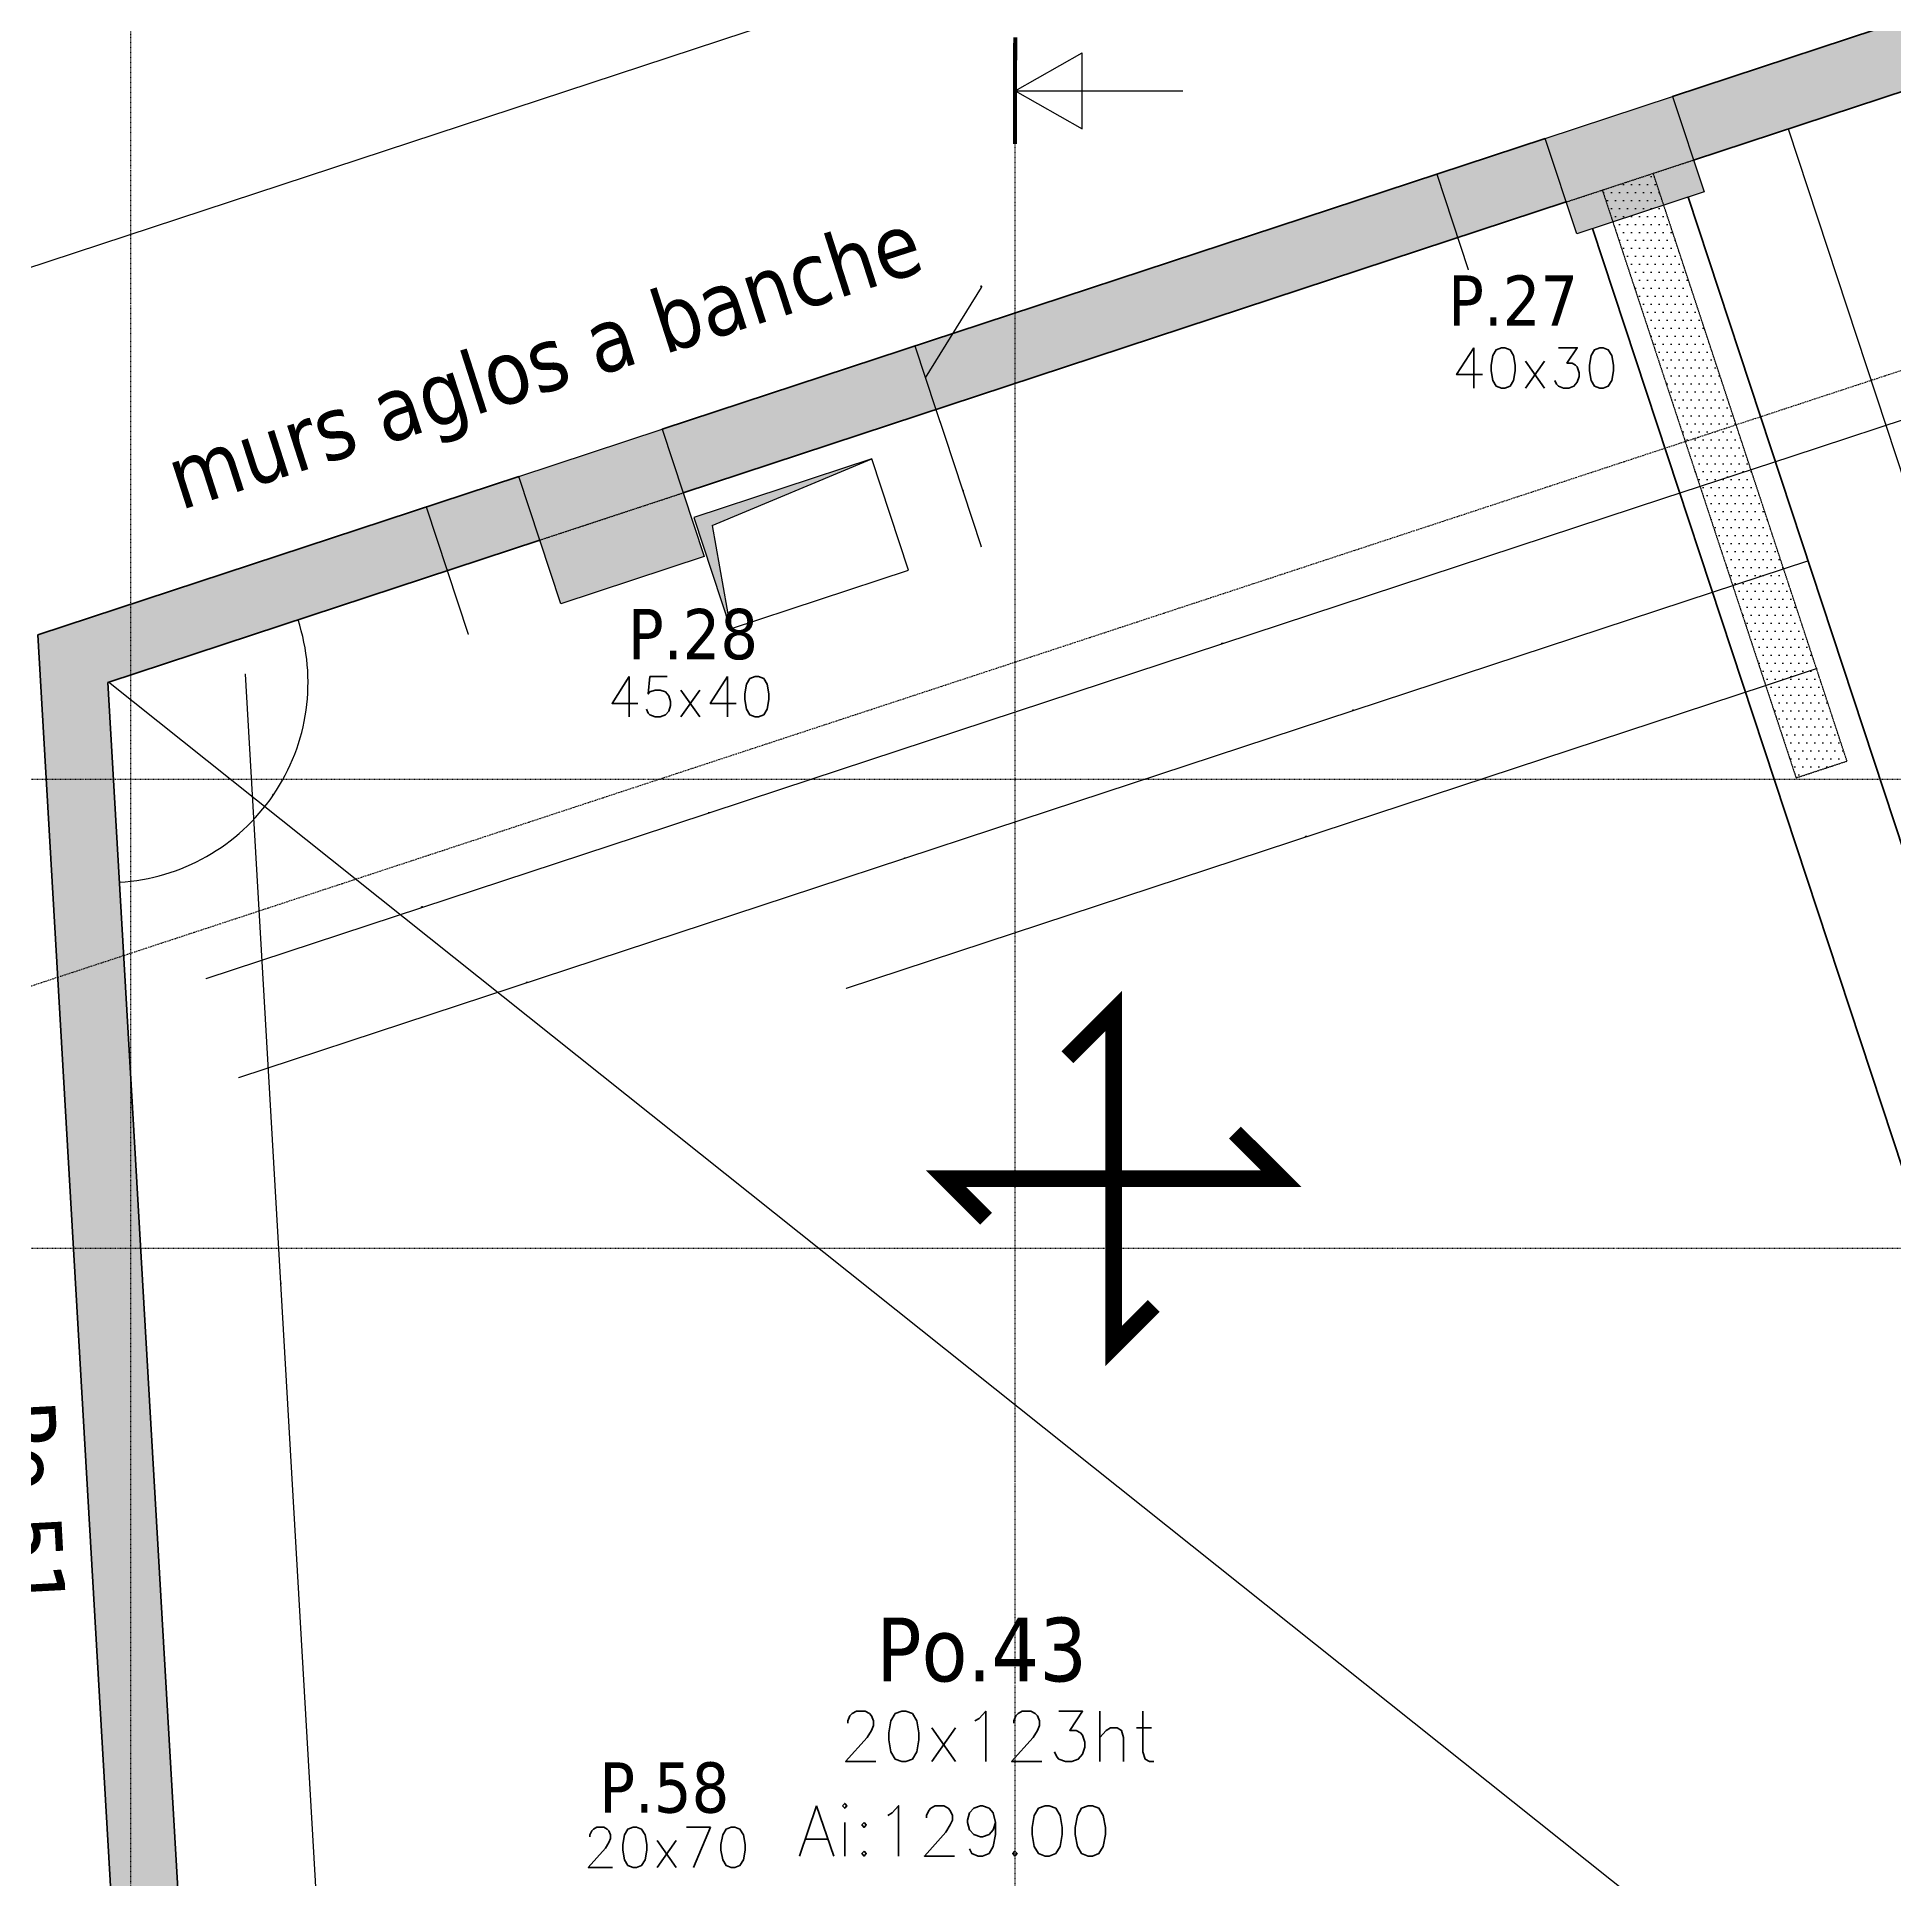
# Model space of a CAD drawing. Extents: x -12912 to 27386, y 1818 to 8189.
# Drawn here: x -1067 to -512, y 6311 to 6861 of the extents above; entities that cross this region are included whole.
import ezdxf

# ---------------------------------------------------------------- set-up
doc = ezdxf.new("R2010")
doc.units = 0
doc.header["$MEASUREMENT"] = 0
for name, pattern in [('CACHE2', [4.7625, 3.175, -1.5875]), ('GrDotted', [0.4, 0.1, -0.1, 0.1, -0.1]), ('GrFeatureAxis', [0.85, 0.25, -0.2, 0.1, -0.2, 0.1]), ('STRICHPUNKT2_S11', [0.9, 0.7, -0.1, 0, -0.1])]:
    doc.linetypes.add(name, pattern=pattern)
doc.layers.get('0').update_dxf_attribs({"linetype": 'CONTINUOUS'})
doc.layers.get('DEFPOINTS').update_dxf_attribs({"linetype": 'CONTINUOUS'})
for name, color, linetype in [('K_ENT_M_Building_Coffrage PH Sous sol', 7, 'CONTINUOUS'), ('STR_AXES_REPERE', 1, 'CONTINUOUS'), ('STR_COTATION', 1, 'CONTINUOUS'), ('STR_RESV_DALLE', 11, 'CONTINUOUS'), ('STR_SURCH', 9, 'CACHE2'), ('STR_TXT', 102, 'CONTINUOUS')]:
    doc.layers.add(name, color=color, linetype=linetype)
for name, color, linetype, lineweight in [('STR_AXES', 4, 'STRICHPUNKT2_S11', 25), ('STR_dob_dalles', 130, 'CONTINUOUS', 35), ('STR_POUTRES', 102, 'CONTINUOUS', 35)]:
    doc.layers.add(name, color=color, linetype=linetype, lineweight=lineweight)
doc.styles.add('EPAIS', font='TAHOMA.TTF')
doc.styles.add('FIN', font='romans.shx')
doc.styles.add('GrDimensions', font='simplex.shx')
doc.dimstyles.new('GrDimensions', dxfattribs={"dimtxt": 0.09, "dimasz": 0.05, "dimexe": 0.07, "dimexo": 0, "dimgap": 0.05, "dimtad": 1, "dimzin": 0, "dimdsep": 46, "dimtxsty": 'GrDimensions', "dimblk": 'ARCHTICK', "dimblk1": 'ARCHTICK', "dimblk2": 'ARCHTICK', "dimcen": 0.09, "dimadec": 0, "dimazin": 0, "dimtfac": 1, "dimtdec": 4, "dimtmove": 0, "dimatfit": 3, "dimldrblk": 'OPEN30', "dimfxl": 0, "dimtolj": 1, "dimtzin": 0, "dimarcsym": 0})
doc.dimstyles.new('nOVO', dxfattribs={"dimscale": 1.3, "dimtxt": 0.09, "dimasz": 0.05, "dimexe": 0.07, "dimexo": 0, "dimgap": 0.05, "dimtad": 1, "dimzin": 0, "dimdsep": 46, "dimtxsty": 'GrDimensions', "dimblk": 'ARCHTICK', "dimcen": 0.09, "dimadec": 0, "dimazin": 0, "dimtfac": 1, "dimtmove": 0, "dimatfit": 3, "dimldrblk": 'OPEN30', "dimfxl": 0, "dimtolj": 1, "dimtzin": 0, "dimarcsym": 0})
doc.dimstyles.new('Novo_MALKO', dxfattribs={"dimscale": 1.3, "dimtxt": 0.09, "dimasz": 0.05, "dimexe": 0.07, "dimexo": 0, "dimgap": 0.05, "dimtad": 1, "dimdec": 0, "dimlfac": 100, "dimzin": 0, "dimdsep": 46, "dimtxsty": 'GrDimensions', "dimblk": 'ARCHTICK', "dimcen": 0.09, "dimadec": 0, "dimazin": 0, "dimtfac": 1, "dimtdec": 0, "dimtmove": 0, "dimatfit": 3, "dimldrblk": 'OPEN30', "dimfxl": 0, "dimtolj": 1, "dimtzin": 0, "dimarcsym": 0})

# ---------------------------------------------------------------- blocks, each defined once
blk = doc.blocks.new('_ArchTick')
at = {"color": 0, "linetype": 'ByBlock', "const_width": 0.15}
blk.add_lwpolyline([(-0.5, -0.5), (0.5, 0.5)], dxfattribs=at)
blk = doc.blocks.new('*D40')
at = {"layer": 'DEFPOINTS', "color": 0, "linetype": 'Continuous'}
for p in [(-177.56, 7086.37), (-174.88, 7078.22), (-1095.99, 6772.33)]:
    blk.add_point(p, dxfattribs=at)
at = {"layer": 'STR_COTATION', "color": 0, "linetype": 'Continuous', "lineweight": -2}
for p, q in [((-1099.39, 6782.62), (-177.56, 7086.37)), ((-174.88, 7078.22), (-177.59, 7086.45)), ((-1095.99, 6772.33), (-1099.41, 6782.71))]:
    blk.add_line(p, q, dxfattribs=at)
at = {"layer": 'STR_COTATION', "color": 0, "linetype": 'Continuous', "lineweight": -2, "xscale": 0.065, "yscale": 0.065, "zscale": 0.065}
for p, rotation in [((-177.56, 7086.37), 18.23735407115053), ((-1099.39, 6782.62), 198.2373540711505)]:
    blk.add_blockref('_ArchTick', p, dxfattribs=dict(at, rotation=rotation))
at = {"layer": 'STR_COTATION', "color": 0, "linetype": 'Continuous', "lineweight": -3, "insert": (-638.51, 6934.61), "char_height": 0.117, "attachment_point": 5, "rotation": 18.2374, "style": 'GrDimensions'}
blk.add_mtext('\\A1;970.58', dxfattribs=at)
blk = doc.blocks.new('_Open30')
at = {"color": 0, "linetype": 'ByBlock', "lineweight": -2}
for p, q in [((-1, 0.3), (0, 0)), ((0, 0), (-1, -0.3)), ((0, 0), (-1, 0))]:
    blk.add_line(p, q, dxfattribs=at)
blk = doc.blocks.new('*D612')
at = {"layer": 'DEFPOINTS', "color": 0, "ltscale": 4.5}
for p in [(-584.52, 6820.73), (-486.5, 6658.52), (-526.71, 6645.27)]:
    blk.add_point(p, dxfattribs=at)
at = {"layer": 'STR_COTATION', "color": 0, "lineweight": -2, "ltscale": 4.5}
for p, q in [((-544.4, 6833.95), (-544.22, 6834.01)), ((-544.31, 6833.98), (-486.5, 6658.52)), ((-486.58, 6658.49), (-486.41, 6658.55))]:
    blk.add_line(p, q, dxfattribs=at)
at = {"layer": 'STR_COTATION', "color": 0, "lineweight": -2, "ltscale": 4.5, "xscale": 0.065, "yscale": 0.065, "zscale": 0.065}
for p, rotation in [((-544.31, 6833.98), 108.2373573360601), ((-486.5, 6658.52), 288.2373573360601)]:
    blk.add_blockref('_ArchTick', p, dxfattribs=dict(at, rotation=rotation))
at = {"layer": 'STR_COTATION', "color": 0, "ltscale": 4.5, "insert": (-515.29, 6746.29), "char_height": 0.117, "attachment_point": 5, "rotation": 288.2374, "style": 'GrDimensions'}
blk.add_mtext('\\A1;184.74', dxfattribs=at)
blk = doc.blocks.new('*D638')
at = {"layer": 'DEFPOINTS', "color": 0, "ltscale": 4.5}
for p in [(-806.71, 6702.24), (-859.9, 6684.72), (-781.27, 6625.03)]:
    blk.add_point(p, dxfattribs=at)
at = {"layer": 'STR_COTATION', "color": 0, "lineweight": -2, "ltscale": 4.5}
for p, q in [((-834.46, 6607.5), (-781.27, 6625.03)), ((-781.3, 6625.11), (-781.24, 6624.94)), ((-834.49, 6607.59), (-834.43, 6607.42))]:
    blk.add_line(p, q, dxfattribs=at)
at = {"layer": 'STR_COTATION', "color": 0, "lineweight": -2, "ltscale": 4.5, "xscale": 0.065, "yscale": 0.065, "zscale": 0.065}
for p, rotation in [((-781.27, 6625.03), 18.23700000004446), ((-834.46, 6607.5), 198.2370000000444)]:
    blk.add_blockref('_ArchTick', p, dxfattribs=dict(at, rotation=rotation))
at = {"layer": 'STR_COTATION', "color": 0, "ltscale": 4.5, "insert": (-807.9, 6616.38), "char_height": 0.117, "attachment_point": 5, "rotation": 18.237, "style": 'GrDimensions'}
blk.add_mtext('\\A1;5600', dxfattribs=at)
blk = doc.blocks.new('*D639')
at = {"layer": 'DEFPOINTS', "color": 0, "ltscale": 4.5}
for p in [(-578.7, 6731.62), (-806.71, 6702.24), (-566.85, 6695.68)]:
    blk.add_point(p, dxfattribs=at)
at = {"layer": 'STR_COTATION', "color": 0, "lineweight": -2, "ltscale": 4.5}
for p, q in [((-781.27, 6625.03), (-566.85, 6695.68)), ((-566.88, 6695.76), (-566.83, 6695.59)), ((-781.3, 6625.11), (-781.24, 6624.94))]:
    blk.add_line(p, q, dxfattribs=at)
at = {"layer": 'STR_COTATION', "color": 0, "lineweight": -2, "ltscale": 4.5, "xscale": 0.065, "yscale": 0.065, "zscale": 0.065}
for p, rotation in [((-566.85, 6695.68), 18.23700000004446), ((-781.27, 6625.03), 198.2370000000444)]:
    blk.add_blockref('_ArchTick', p, dxfattribs=dict(at, rotation=rotation))
at = {"layer": 'STR_COTATION', "color": 0, "ltscale": 4.5, "insert": (-674.1, 6660.47), "char_height": 0.117, "attachment_point": 5, "rotation": 18.237, "style": 'GrDimensions'}
blk.add_mtext('\\A1;225.76', dxfattribs=at)
blk = doc.blocks.new('*D640')
at = {"layer": 'DEFPOINTS', "color": 0, "ltscale": 4.5}
for p in [(-810.49, 6767.33), (-804.23, 6748.34), (-798.57, 6750.2)]:
    blk.add_point(p, dxfattribs=at)
at = {"layer": 'STR_COTATION', "color": 0, "lineweight": -2, "ltscale": 4.5}
for p, q in [((-801.7, 6759.7), (-784.98, 6786.64)), ((-784.98, 6786.64), (-785.15, 6787.16)), ((-804.91, 6769.17), (-804.74, 6769.22)), ((-804.83, 6769.2), (-798.57, 6750.2)), ((-798.65, 6750.17), (-798.48, 6750.23))]:
    blk.add_line(p, q, dxfattribs=at)
at = {"layer": 'STR_COTATION', "color": 0, "lineweight": -2, "ltscale": 4.5, "xscale": 0.065, "yscale": 0.065, "zscale": 0.065}
for p, rotation in [((-804.83, 6769.2), 108.2370000000066), ((-798.57, 6750.2), 288.2370000000066)]:
    blk.add_blockref('_ArchTick', p, dxfattribs=dict(at, rotation=rotation))
at = {"layer": 'STR_COTATION', "color": 0, "ltscale": 4.5, "insert": (-784.95, 6786.94), "char_height": 0.117, "attachment_point": 5, "rotation": 288.237, "style": 'GrDimensions'}
blk.add_mtext('\\A1;2000', dxfattribs=at)
blk = doc.blocks.new('*D641')
at = {"layer": 'DEFPOINTS', "color": 0, "ltscale": 4.5}
for p in [(-804.23, 6748.34), (-796.06, 6742.6), (-817.67, 6735.48)]:
    blk.add_point(p, dxfattribs=at)
at = {"layer": 'STR_COTATION', "color": 0, "lineweight": -2, "ltscale": 4.5}
for p, q in [((-798.65, 6750.17), (-798.48, 6750.23)), ((-798.57, 6750.2), (-796.06, 6742.6)), ((-796.15, 6742.57), (-795.98, 6742.63))]:
    blk.add_line(p, q, dxfattribs=at)
at = {"layer": 'STR_COTATION', "color": 0, "lineweight": -2, "ltscale": 4.5, "xscale": 0.065, "yscale": 0.065, "zscale": 0.065}
for p, rotation in [((-798.57, 6750.2), 108.2370000000066), ((-796.06, 6742.6), 288.2370000000066)]:
    blk.add_blockref('_ArchTick', p, dxfattribs=dict(at, rotation=rotation))
at = {"layer": 'STR_COTATION', "color": 0, "ltscale": 4.5, "insert": (-797.2, 6746.44), "char_height": 0.117, "attachment_point": 5, "rotation": 288.237, "style": 'GrDimensions'}
blk.add_mtext('\\A1;800', dxfattribs=at)
blk = doc.blocks.new('*D642')
at = {"layer": 'DEFPOINTS', "color": 0, "ltscale": 4.5}
for p in [(-817.67, 6735.48), (-785.11, 6709.36), (-806.71, 6702.24)]:
    blk.add_point(p, dxfattribs=at)
at = {"layer": 'STR_COTATION', "color": 0, "lineweight": -2, "ltscale": 4.5}
for p, q in [((-796.15, 6742.57), (-795.98, 6742.63)), ((-796.06, 6742.6), (-785.11, 6709.36)), ((-785.2, 6709.33), (-785.02, 6709.39))]:
    blk.add_line(p, q, dxfattribs=at)
at = {"layer": 'STR_COTATION', "color": 0, "lineweight": -2, "ltscale": 4.5, "xscale": 0.065, "yscale": 0.065, "zscale": 0.065}
for p, rotation in [((-796.06, 6742.6), 108.2370000000066), ((-785.11, 6709.36), 288.2370000000066)]:
    blk.add_blockref('_ArchTick', p, dxfattribs=dict(at, rotation=rotation))
at = {"layer": 'STR_COTATION', "color": 0, "ltscale": 4.5, "insert": (-790.47, 6726.02), "char_height": 0.117, "attachment_point": 5, "rotation": 288.237, "style": 'GrDimensions'}
blk.add_mtext('\\A1;3500', dxfattribs=at)
blk = doc.blocks.new('*D643')
at = {"layer": 'DEFPOINTS', "color": 0, "linetype": 'Continuous'}
for p in [(-540.74, 6712.27), (-569.7, 6704.32), (-538.36, 6705.07)]:
    blk.add_point(p, dxfattribs=at)
at = {"layer": 'STR_COTATION', "color": 0, "linetype": 'Continuous', "lineweight": -2}
for p, q in [((-540.74, 6712.27), (-538.33, 6704.98)), ((-569.7, 6704.32), (-566.83, 6695.59)), ((-566.85, 6695.68), (-538.36, 6705.07))]:
    blk.add_line(p, q, dxfattribs=at)
at = {"layer": 'STR_COTATION', "color": 0, "linetype": 'Continuous', "lineweight": -2, "xscale": 0.065, "yscale": 0.065, "zscale": 0.065}
for p, rotation in [((-538.36, 6705.07), 18.23700000004446), ((-566.85, 6695.68), 198.2370000000444)]:
    blk.add_blockref('_ArchTick', p, dxfattribs=dict(at, rotation=rotation))
at = {"layer": 'STR_COTATION', "color": 0, "linetype": 'Continuous', "lineweight": -3, "insert": (-552.65, 6700.49), "char_height": 0.117, "attachment_point": 5, "rotation": 18.237, "style": 'GrDimensions'}
blk.add_mtext('\\A1;30.00', dxfattribs=at)
blk = doc.blocks.new('*D644')
at = {"layer": 'DEFPOINTS', "color": 0, "ltscale": 4.5}
for p in [(-859.9, 6684.72), (-1045.49, 6668.84), (-834.46, 6607.5)]:
    blk.add_point(p, dxfattribs=at)
at = {"layer": 'STR_COTATION', "color": 0, "lineweight": -2, "ltscale": 4.5}
for p, q in [((-1006.59, 6550.79), (-834.46, 6607.5)), ((-834.49, 6607.59), (-834.43, 6607.42)), ((-1006.62, 6550.87), (-1006.56, 6550.7))]:
    blk.add_line(p, q, dxfattribs=at)
at = {"layer": 'STR_COTATION', "color": 0, "lineweight": -2, "ltscale": 4.5, "xscale": 0.065, "yscale": 0.065, "zscale": 0.065}
for p, rotation in [((-834.46, 6607.5), 18.23700000004446), ((-1006.59, 6550.79), 198.2370000000444)]:
    blk.add_blockref('_ArchTick', p, dxfattribs=dict(at, rotation=rotation))
at = {"layer": 'STR_COTATION', "color": 0, "ltscale": 4.5, "insert": (-920.56, 6579.26), "char_height": 0.117, "attachment_point": 5, "rotation": 18.237, "style": 'GrDimensions'}
blk.add_mtext('\\A1;181.23', dxfattribs=at)
blk = doc.blocks.new('*D645')
at = {"layer": 'DEFPOINTS', "color": 0, "ltscale": 4.5}
for p in [(-916.77, 6711.25), (-1045.69, 6668.77), (-1045.69, 6668.77), (-1008.65, 6621.87), (-1024.56, 6305.15)]:
    blk.add_point(p, dxfattribs=at)
at = {"layer": 'STR_COTATION', "color": 0, "lineweight": -2, "ltscale": 4.5}
blk.add_arc((-1045.69, 6668.77), 59.76, 273.3248, 18.2374, dxfattribs=at)
at = {"layer": 'STR_COTATION', "color": 0, "lineweight": -2, "ltscale": 4.5, "xscale": 0.065, "yscale": 0.065, "zscale": 0.065}
for p, rotation in [((-988.93, 6687.47), 108.2373757824095), ((-1042.22, 6609.11), 183.3248326245091)]:
    blk.add_blockref('_ArchTick', p, dxfattribs=dict(at, rotation=rotation))
at = {"layer": 'STR_COTATION', "color": 0, "ltscale": 4.5, "insert": (-996.38, 6635.24), "char_height": 0.117, "attachment_point": 5, "rotation": 55.7811, "style": 'GrDimensions'}
blk.add_mtext('\\A1;105°', dxfattribs=at)
blk = doc.blocks.new('*D718')
at = {"layer": 'DEFPOINTS', "color": 0, "ltscale": 4.5}
for p in [(-1045.49, 6668.84), (-1024.56, 6305.15), (-983.6, 6307.53)]:
    blk.add_point(p, dxfattribs=at)
at = {"layer": 'STR_COTATION', "color": 0, "lineweight": -2, "ltscale": 4.5}
for p, q in [((-1004.82, 6671.2), (-1004.64, 6671.21)), ((-1004.73, 6671.21), (-983.6, 6307.53)), ((-983.69, 6307.52), (-983.51, 6307.53))]:
    blk.add_line(p, q, dxfattribs=at)
at = {"layer": 'STR_COTATION', "color": 0, "lineweight": -2, "ltscale": 4.5, "xscale": 0.065, "yscale": 0.065, "zscale": 0.065}
for p, rotation in [((-1004.73, 6671.21), 93.32483262450357), ((-983.6, 6307.53), 273.3248326245035)]:
    blk.add_blockref('_ArchTick', p, dxfattribs=dict(at, rotation=rotation))
at = {"layer": 'STR_COTATION', "color": 0, "ltscale": 4.5, "insert": (-994.04, 6489.37), "char_height": 0.117, "attachment_point": 5, "rotation": 273.3248, "style": 'GrDimensions'}
blk.add_mtext('\\A1;364.29', dxfattribs=at)
blk = doc.blocks.new('*D730')
at = {"layer": 'DEFPOINTS', "color": 0, "ltscale": 4.5}
for p in [(-923.02, 6730.25), (-910.51, 6692.26), (-938.13, 6683.16)]:
    blk.add_point(p, dxfattribs=at)
at = {"layer": 'STR_COTATION', "color": 0, "lineweight": -2, "ltscale": 4.5}
for p, q in [((-950.56, 6721.18), (-950.73, 6721.12)), ((-950.65, 6721.15), (-938.13, 6683.16)), ((-938.04, 6683.19), (-938.21, 6683.13))]:
    blk.add_line(p, q, dxfattribs=at)
at = {"layer": 'STR_COTATION', "color": 0, "lineweight": -2, "ltscale": 4.5, "xscale": 0.065, "yscale": 0.065, "zscale": 0.065}
for p, rotation in [((-950.65, 6721.15), 108.2373573360659), ((-938.13, 6683.16), 288.2373573360658)]:
    blk.add_blockref('_ArchTick', p, dxfattribs=dict(at, rotation=rotation))
at = {"layer": 'STR_COTATION', "color": 0, "ltscale": 4.5, "insert": (-944.27, 6702.19), "char_height": 0.117, "attachment_point": 5, "rotation": 288.2374, "style": 'GrDimensions'}
blk.add_mtext('\\A1;4000', dxfattribs=at)
blk = doc.blocks.new('*D731')
at = {"layer": 'DEFPOINTS', "color": 0, "ltscale": 4.5}
for p in [(-616.76, 6831.16), (-607.37, 6802.67), (-639.76, 6792)]:
    blk.add_point(p, dxfattribs=at)
at = {"layer": 'STR_COTATION', "color": 0, "lineweight": -2, "ltscale": 4.5}
for p, q in [((-649.06, 6820.52), (-649.23, 6820.47)), ((-649.15, 6820.49), (-639.76, 6792)), ((-639.67, 6792.03), (-639.84, 6791.97))]:
    blk.add_line(p, q, dxfattribs=at)
at = {"layer": 'STR_COTATION', "color": 0, "lineweight": -2, "ltscale": 4.5, "xscale": 0.065, "yscale": 0.065, "zscale": 0.065}
for p, rotation in [((-649.15, 6820.49), 108.2373573361229), ((-639.76, 6792), 288.2373573361228)]:
    blk.add_blockref('_ArchTick', p, dxfattribs=dict(at, rotation=rotation))
at = {"layer": 'STR_COTATION', "color": 0, "ltscale": 4.5, "insert": (-644.33, 6806.29), "char_height": 0.117, "attachment_point": 5, "rotation": 288.2374, "style": 'GrDimensions'}
blk.add_mtext('\\A1;3000', dxfattribs=at)
blk = doc.blocks.new('*D873')
at = {"layer": 'DEFPOINTS', "color": 0, "ltscale": 4.5}
for p in [(-593.46, 6796.73), (-867.77, 6706.34), (-551, 6667.86)]:
    blk.add_point(p, dxfattribs=at)
at = {"layer": 'STR_COTATION', "color": 0, "lineweight": -2, "ltscale": 4.5}
for p, q in [((-825.31, 6577.48), (-551, 6667.86)), ((-551.03, 6667.95), (-550.97, 6667.78)), ((-825.34, 6577.57), (-825.28, 6577.39))]:
    blk.add_line(p, q, dxfattribs=at)
at = {"layer": 'STR_COTATION', "color": 0, "lineweight": -2, "ltscale": 4.5, "xscale": 0.065, "yscale": 0.065, "zscale": 0.065}
for p, rotation in [((-551, 6667.86), 18.23700000004446), ((-825.31, 6577.48), 198.2370000000444)]:
    blk.add_blockref('_ArchTick', p, dxfattribs=dict(at, rotation=rotation))
at = {"layer": 'STR_COTATION', "color": 0, "ltscale": 4.5, "insert": (-688.19, 6622.79), "char_height": 0.117, "attachment_point": 5, "rotation": 18.237, "style": 'GrDimensions'}
blk.add_mtext('\\A1;288.81', dxfattribs=at)
blk = doc.blocks.new('*D874')
at = {"layer": 'DEFPOINTS', "color": 0, "ltscale": 4.5}
for p in [(-593.46, 6796.73), (-543.52, 6696.29), (-535.81, 6672.87)]:
    blk.add_point(p, dxfattribs=at)
at = {"layer": 'STR_COTATION', "color": 0, "lineweight": -2, "ltscale": 4.5}
for p, q in [((-551, 6667.86), (-535.81, 6672.87)), ((-535.83, 6672.96), (-535.78, 6672.78)), ((-551.03, 6667.95), (-550.97, 6667.78))]:
    blk.add_line(p, q, dxfattribs=at)
at = {"layer": 'STR_COTATION', "color": 0, "lineweight": -2, "ltscale": 4.5, "xscale": 0.065, "yscale": 0.065, "zscale": 0.065}
for p, rotation in [((-535.81, 6672.87), 18.23700000004446), ((-551, 6667.86), 198.2370000000444)]:
    blk.add_blockref('_ArchTick', p, dxfattribs=dict(at, rotation=rotation))
at = {"layer": 'STR_COTATION', "color": 0, "ltscale": 4.5, "insert": (-543.44, 6670.48), "char_height": 0.117, "attachment_point": 5, "rotation": 18.237, "style": 'GrDimensions'}
blk.add_mtext('\\A1;1600', dxfattribs=at)
blk = doc.blocks.new('*D879')
at = {"layer": 'DEFPOINTS', "color": 0, "ltscale": 4.5}
for p in [(-910.51, 6692.26), (-1045.49, 6668.84), (-887.62, 6622.8)]:
    blk.add_point(p, dxfattribs=at)
at = {"layer": 'STR_COTATION', "color": 0, "lineweight": -2, "ltscale": 4.5}
for p, q in [((-1016.34, 6580.39), (-887.62, 6622.8)), ((-887.65, 6622.89), (-887.59, 6622.71)), ((-1016.37, 6580.47), (-1016.31, 6580.3))]:
    blk.add_line(p, q, dxfattribs=at)
at = {"layer": 'STR_COTATION', "color": 0, "lineweight": -2, "ltscale": 4.5, "xscale": 0.065, "yscale": 0.065, "zscale": 0.065}
for p, rotation in [((-887.62, 6622.8), 18.23737578238046), ((-1016.34, 6580.39), 198.2373757823805)]:
    blk.add_blockref('_ArchTick', p, dxfattribs=dict(at, rotation=rotation))
at = {"layer": 'STR_COTATION', "color": 0, "ltscale": 4.5, "insert": (-952.02, 6601.71), "char_height": 0.117, "attachment_point": 5, "rotation": 18.2374, "style": 'GrDimensions'}
blk.add_mtext('\\A1;135.53', dxfattribs=at)
blk = doc.blocks.new('*D880')
at = {"layer": 'DEFPOINTS', "color": 0, "ltscale": 4.5}
for p in [(-867.77, 6706.34), (-910.51, 6692.26), (-844.88, 6636.88)]:
    blk.add_point(p, dxfattribs=at)
at = {"layer": 'STR_COTATION', "color": 0, "lineweight": -2, "ltscale": 4.5}
for p, q in [((-887.62, 6622.8), (-844.88, 6636.88)), ((-844.91, 6636.97), (-844.85, 6636.8)), ((-887.65, 6622.89), (-887.59, 6622.71))]:
    blk.add_line(p, q, dxfattribs=at)
at = {"layer": 'STR_COTATION', "color": 0, "lineweight": -2, "ltscale": 4.5, "xscale": 0.065, "yscale": 0.065, "zscale": 0.065}
for p, rotation in [((-844.88, 6636.88), 18.23737578238046), ((-887.62, 6622.8), 198.2373757823805)]:
    blk.add_blockref('_ArchTick', p, dxfattribs=dict(at, rotation=rotation))
at = {"layer": 'STR_COTATION', "color": 0, "ltscale": 4.5, "insert": (-866.29, 6629.96), "char_height": 0.117, "attachment_point": 5, "rotation": 18.2374, "style": 'GrDimensions'}
blk.add_mtext('\\A1;4500', dxfattribs=at)
blk = doc.blocks.new('*D881')
at = {"layer": 'DEFPOINTS', "color": 0, "ltscale": 4.5}
for p in [(-607.37, 6802.67), (-581.36, 6723.72), (-867.77, 6706.34)]:
    blk.add_point(p, dxfattribs=at)
at = {"layer": 'STR_COTATION', "color": 0, "lineweight": -2, "ltscale": 4.5}
for p, q in [((-844.88, 6636.88), (-581.36, 6723.72)), ((-581.39, 6723.8), (-581.33, 6723.63)), ((-844.91, 6636.97), (-844.85, 6636.8))]:
    blk.add_line(p, q, dxfattribs=at)
at = {"layer": 'STR_COTATION', "color": 0, "lineweight": -2, "ltscale": 4.5, "xscale": 0.065, "yscale": 0.065, "zscale": 0.065}
for p, rotation in [((-581.36, 6723.72), 18.23737578238046), ((-844.88, 6636.88), 198.2373757823805)]:
    blk.add_blockref('_ArchTick', p, dxfattribs=dict(at, rotation=rotation))
at = {"layer": 'STR_COTATION', "color": 0, "ltscale": 4.5, "insert": (-713.16, 6680.42), "char_height": 0.117, "attachment_point": 5, "rotation": 18.2374, "style": 'GrDimensions'}
blk.add_mtext('\\A1;277.46', dxfattribs=at)
blk = doc.blocks.new('*D882')
at = {"layer": 'DEFPOINTS', "color": 0, "ltscale": 4.5}
for p in [(-569.38, 6815.19), (-607.37, 6802.67), (-543.37, 6736.23)]:
    blk.add_point(p, dxfattribs=at)
at = {"layer": 'STR_COTATION', "color": 0, "lineweight": -2, "ltscale": 4.5}
for p, q in [((-581.36, 6723.72), (-543.37, 6736.23)), ((-543.39, 6736.32), (-543.34, 6736.15)), ((-581.39, 6723.8), (-581.33, 6723.63))]:
    blk.add_line(p, q, dxfattribs=at)
at = {"layer": 'STR_COTATION', "color": 0, "lineweight": -2, "ltscale": 4.5, "xscale": 0.065, "yscale": 0.065, "zscale": 0.065}
for p, rotation in [((-543.37, 6736.23), 18.23737578238046), ((-581.36, 6723.72), 198.2373757823805)]:
    blk.add_blockref('_ArchTick', p, dxfattribs=dict(at, rotation=rotation))
at = {"layer": 'STR_COTATION', "color": 0, "ltscale": 4.5, "insert": (-562.4, 6730.09), "char_height": 0.117, "attachment_point": 5, "rotation": 18.2374, "style": 'GrDimensions'}
blk.add_mtext('\\A1;4000', dxfattribs=at)
blk = doc.blocks.new('*D883')
at = {"layer": 'DEFPOINTS', "color": 0, "ltscale": 4.5}
for p in [(-231.48, 6853.78), (-227.09, 6840.45), (-569.38, 6815.19)]:
    blk.add_point(p, dxfattribs=at)
at = {"layer": 'STR_COTATION', "color": 0, "lineweight": -2, "ltscale": 4.5}
for p, q in [((-227.12, 6840.54), (-227.06, 6840.36)), ((-543.37, 6736.23), (-227.09, 6840.45)), ((-543.39, 6736.32), (-543.34, 6736.15))]:
    blk.add_line(p, q, dxfattribs=at)
at = {"layer": 'STR_COTATION', "color": 0, "lineweight": -2, "ltscale": 4.5, "xscale": 0.065, "yscale": 0.065, "zscale": 0.065}
for p, rotation in [((-227.09, 6840.45), 18.23737578238046), ((-543.37, 6736.23), 198.2373757823805)]:
    blk.add_blockref('_ArchTick', p, dxfattribs=dict(at, rotation=rotation))
at = {"layer": 'STR_COTATION', "color": 0, "ltscale": 4.5, "insert": (-385.27, 6788.46), "char_height": 0.117, "attachment_point": 5, "rotation": 18.2374, "style": 'GrDimensions'}
blk.add_mtext('\\A1;333.00', dxfattribs=at)

msp = doc.modelspace()

# ---------------------------------------------------------------- hatches: boundary and pattern name
at = {"layer": 'STR_AXES_REPERE', "linetype": 'Continuous'}
for points in [[(-607.373, 6802.671), (-616.761, 6831.165), (-578.771, 6843.683), (-569.382, 6815.19)], [(-910.506, 6692.258), (-923.024, 6730.249), (-880.285, 6744.332), (-867.766, 6706.341)]]:
    msp.add_hatch(color=256, dxfattribs=at).paths.add_polyline_path(points)
at = {"layer": 'STR_SURCH', "ltscale": 4.5}
h = msp.add_hatch(dxfattribs=at)
h.set_pattern_fill('ANGLE', color=256, style=0)
h.set_pattern_definition([(18.2374, (-874.0256, 6725.337), (-2.18599, 6.63413), [5.08, -1.905]), (108.2374, (-874.0256, 6725.337), (-6.63413, -2.18599), [5.08, -1.905])])
h.paths.add_polyline_path([(-173.217, 6977.315), (-578.771, 6843.683), (-616.761, 6831.165), (-880.285, 6744.332), (-923.024, 6730.249), (-1066.546, 6682.958), (-1045.488, 6668.839), (-916.765, 6711.254), (-916.764, 6711.251), (-874.025, 6725.334), (-874.026, 6725.337), (-610.502, 6812.169), (-610.502, 6812.167), (-599.721, 6815.719), (-584.525, 6820.726), (-572.511, 6824.685), (-572.512, 6824.688), (-166.958, 6958.32)])
at = {"layer": 'STR_SURCH', "linetype": 'Continuous'}
h = msp.add_hatch(dxfattribs=at)
h.set_pattern_fill('DOTS', color=256, scale=1.5, style=0)
h.set_pattern_definition([(0, (5243.0074, 5883.9378), (1.190625, 2.38125), [0, -2.38125])])
h.paths.add_polyline_path([(-526.711, 6645.269), (-584.525, 6820.726), (-599.721, 6815.719), (-541.907, 6640.262)])
at = {"layer": 'STR_SURCH', "ltscale": 4.5}
h = msp.add_hatch(dxfattribs=at)
h.set_pattern_fill('ANGLE', color=256, style=0)
h.set_pattern_definition([(273.3248, (-1066.546, 6682.958), (6.97324, 0.40511), [5.08, -1.905]), (3.3248, (-1066.546, 6682.958), (-0.40511, 6.97324), [5.08, -1.905])])
h.paths.add_polyline_path([(-1021.056, 5899.914), (-1001.022, 5899.914), (-1045.7, 6668.981), (-1066.546, 6682.958)])

# ---------------------------------------------------------------- linework, layer by layer
at = {"color": 1, "linetype": 'ByBlock', "const_width": 5}
for points in [[(-745.573, 6520.63), (-745.573, 6570.63), (-759.326, 6556.877)], [(-745.573, 6520.63), (-695.573, 6520.63), (-709.326, 6534.383)], [(-783.582, 6508.639), (-795.573, 6520.63), (-745.573, 6520.63)], [(-733.582, 6482.621), (-745.573, 6470.63), (-745.573, 6520.63)]]:
    msp.add_lwpolyline(points, dxfattribs=at)
at = {"layer": 'K_ENT_M_Building_Coffrage PH Sous sol', "color": 7, "linetype": 'Continuous', "extrusion": (1.49966e-32, 1.22461e-16, -1)}
for p, q in [((-774.945, 6845.381), (-754.945, 6856.728)), ((-754.945, 6834.035), (-754.945, 6856.728)), ((-774.945, 6845.381), (-754.945, 6845.381)), ((-774.945, 6845.381), (-754.945, 6834.035)), ((-754.945, 6845.381), (-724.945, 6845.381))]:
    msp.add_line(p, q, dxfattribs=at)
at = {"layer": 'K_ENT_M_Building_Coffrage PH Sous sol', "color": 7, "linetype": 'GrFeatureAxis'}
for points in [[(-1127.54, 6558.731), (936.63, 7238.414)], [(-774.945, 5806.815), (-774.945, 6845.381)]]:
    msp.add_lwpolyline(points, dxfattribs=at)
at = {"layer": 'K_ENT_M_Building_Coffrage PH Sous sol', "color": 7, "linetype": 'Continuous', "extrusion": (1.49966e-32, 1.22461e-16, -1), "const_width": 1.2}
msp.add_lwpolyline([(774.965, 6829.456), (774.925, 6861.306)], dxfattribs=at)
at = {"layer": 'STR_AXES', "linetype": 'GrFeatureAxis'}
for p, q in [((-1038.85, 5622.963), (-1038.85, 8022.963)), ((-1309.741, 6639.914), (7906.576, 6639.914)), ((-1309.741, 6499.914), (7906.576, 6499.914))]:
    msp.add_line(p, q, dxfattribs=at)
at = {"layer": 'STR_AXES_REPERE', "linetype": 'Continuous'}
for p, q in [((-616.761, 6831.165), (-578.771, 6843.683)), ((-578.771, 6843.683), (-569.382, 6815.19)), ((-607.373, 6802.671), (-616.761, 6831.165)), ((-569.382, 6815.19), (-607.373, 6802.671)), ((-923.024, 6730.249), (-880.285, 6744.332)), ((-880.285, 6744.332), (-867.766, 6706.341)), ((-910.506, 6692.258), (-923.024, 6730.249)), ((-867.766, 6706.341), (-910.506, 6692.258))]:
    msp.add_line(p, q, dxfattribs=at)
at = {"layer": 'STR_dob_dalles', "linetype": 'Continuous', "lineweight": -3}
msp.add_line((-570.971, 6290.416), (-1045.488, 6668.839), dxfattribs=at)
at = {"layer": 'STR_POUTRES', "linetype": 'Continuous'}
for p, q in [((-578.771, 6843.683), (-173.217, 6977.315)), ((-166.958, 6958.32), (-572.512, 6824.688)), ((-880.285, 6744.332), (-616.761, 6831.165)), ((-574.131, 6813.625), (-420.558, 6347.556)), ((-610.502, 6812.169), (-874.026, 6725.337)), ((-449.16, 6338.497), (-602.624, 6804.236)), ((-1066.546, 6682.958), (-923.024, 6730.249)), ((-916.765, 6711.254), (-1045.688, 6668.773)), ((-1020.126, 5883.914), (-1066.546, 6682.958)), ((-1045.688, 6668.773), (-1024.564, 6305.148))]:
    msp.add_line(p, q, dxfattribs=at)
at = {"layer": 'STR_RESV_DALLE', "linetype": 'Continuous'}
for p, q in [((-817.666, 6735.484), (-870.853, 6717.959)), ((-817.666, 6735.484), (-870.853, 6717.959)), ((-817.666, 6735.484), (-870.853, 6717.959)), ((-865.334, 6715.613), (-817.666, 6735.484)), ((-865.334, 6715.613), (-817.666, 6735.484)), ((-806.713, 6702.242), (-817.666, 6735.484)), ((-806.713, 6702.242), (-817.666, 6735.484)), ((-806.713, 6702.242), (-817.666, 6735.484)), ((-870.853, 6717.959), (-859.9, 6684.717)), ((-870.853, 6717.959), (-859.9, 6684.717)), ((-870.853, 6717.959), (-859.9, 6684.717)), ((-865.334, 6715.613), (-859.9, 6684.717)), ((-865.334, 6715.613), (-859.9, 6684.717)), ((-859.9, 6684.717), (-806.713, 6702.242)), ((-859.9, 6684.717), (-806.713, 6702.242)), ((-859.9, 6684.717), (-806.713, 6702.242))]:
    msp.add_line(p, q, dxfattribs=at)
for points in [[(-870.853, 6717.959), (-870.853, 6717.959), (-865.334, 6715.613), (-817.666, 6735.484)], [(-870.853, 6717.959), (-870.853, 6717.959), (-865.334, 6715.613), (-817.666, 6735.484)], [(-859.9, 6684.717), (-865.334, 6715.613), (-870.853, 6717.959)], [(-859.9, 6684.717), (-865.334, 6715.613), (-870.853, 6717.959)]]:
    msp.add_solid(points, dxfattribs=at)
at = {"layer": 'STR_SURCH', "linetype": 'GrDotted', "ltscale": 0.25}
for p, q in [((-584.525, 6820.726), (-572.511, 6824.685)), ((-599.721, 6815.719), (-584.525, 6820.726)), ((-610.502, 6812.167), (-599.721, 6815.719)), ((-541.907, 6640.262), (-526.711, 6645.269))]:
    msp.add_line(p, q, dxfattribs=at)
at = {"layer": 'STR_SURCH', "linetype": 'GrDotted'}
for p, q in [((-526.711, 6645.269), (-584.525, 6820.726)), ((-599.721, 6815.719), (-541.907, 6640.262)), ((-916.764, 6711.251), (-874.025, 6725.334))]:
    msp.add_line(p, q, dxfattribs=at)

# ---------------------------------------------------------------- texts
at = {"layer": 'STR_dob_dalles', "linetype": 'Continuous', "lineweight": -3, "insert": (-1029.868, 6738.191), "char_height": 19, "attachment_point": 1, "rotation": 17.85556, "style": 'EPAIS'}
msp.add_mtext('murs aglos a banche', dxfattribs=at)
at = {"layer": 'STR_TXT', "linetype": 'Continuous', "lineweight": -3, "attachment_point": 1}
for s, insert, char_height, style in [(' P.27', (-651.354, 6790.229), 15, 'EPAIS'), (' 40x30', (-652.96, 6768.631), 12, 'FIN'), (' P.28', (-896.09, 6690.688), 15, 'EPAIS'), ('45x40', (-896.768, 6670.475), 12, 'FIN'), (' P.58', (-904.659, 6346.367), 15, 'EPAIS'), ('20x70', (-903.869, 6327.034), 12, 'FIN')]:
    msp.add_mtext(s, dxfattribs=dict(at, insert=insert, char_height=char_height, style=style))
at = {"layer": 'STR_TXT', "linetype": 'Continuous', "insert": (-1061.455, 6454.955), "char_height": 19, "attachment_point": 1, "rotation": 273.06205, "style": 'EPAIS'}
msp.add_mtext('Po.51', dxfattribs=at)
at = {"layer": 'STR_TXT', "linetype": 'Continuous', "attachment_point": 1}
for s, insert, char_height, style in [('Po.43', (-816.373, 6389.575), 19, 'EPAIS'), ('20x123ht', (-827.441, 6361.642), 15, 'FIN'), ('Ai:129.00', (-839.95, 6333.404), 15, 'FIN')]:
    msp.add_mtext(s, dxfattribs=dict(at, insert=insert, char_height=char_height, style=style))

# ---------------------------------------------------------------- dimensions: what is measured, and where the dimension line sits
at = {"layer": 'STR_COTATION', "linetype": 'Continuous', "lineweight": -3}
for base, p1, p2, angle, picture, middle in [((-177.564, 7086.367), (-1095.995, 6772.33), (-174.88, 7078.222), 18.23735, '*D40', (-638.513, 6934.611)), ((-538.36, 6705.067), (-569.701, 6704.321), (-540.735, 6712.274), 18.237, '*D643', (-552.646, 6700.49))]:
    dim = msp.add_linear_dim(base=base, p1=p1, p2=p2, angle=angle, dimstyle='GrDimensions', override={"dimscale": 1.3, "dimtmove": 1}, dxfattribs=at)
    dim.commit()
    dim.dimension.update_dxf_attribs({"geometry": picture, "text_midpoint": middle})
at = {"layer": 'STR_COTATION', "ltscale": 4.5}
for base, p1, p2, angle, dimstyle, override, picture, middle in [((-227.091, 6840.45), (-569.382, 6815.19), (-231.484, 6853.782), 18.23738, 'nOVO', {"dimtmove": 1}, '*D883', (-385.267, 6788.46)), ((-486.496, 6658.52), (-584.525, 6820.726), (-526.711, 6645.269), 288.23736, 'nOVO', {"dimtmove": 1}, '*D612', (-515.286, 6746.287)), ((-543.366, 6736.235), (-607.373, 6802.671), (-569.382, 6815.19), 18.23738, 'Novo_MALKO', {"dimtmove": 1}, '*D882', (-562.4, 6730.093)), ((-581.357, 6723.717), (-867.766, 6706.341), (-607.373, 6802.671), 18.23738, 'nOVO', {"dimtmove": 1}, '*D881', (-713.157, 6680.418)), ((-551.003, 6667.863), (-867.766, 6706.341), (-593.463, 6796.726), 18.237, 'nOVO', {"dimtmove": 1}, '*D873', (-688.193, 6622.789)), ((-535.806, 6672.87), (-593.463, 6796.726), (-543.523, 6696.291), 18.237, 'Novo_MALKO', {"dimtmove": 1}, '*D874', (-543.443, 6670.484)), ((-796.062, 6742.602), (-804.227, 6748.336), (-817.666, 6735.484), 288.237, 'nOVO', {"dimdec": 0, "dimlfac": 100, "dimtmove": 1}, '*D641', (-797.197, 6746.44)), ((-785.109, 6709.36), (-817.666, 6735.484), (-806.713, 6702.242), 288.237, 'nOVO', {"dimdec": 0, "dimlfac": 100}, '*D642', (-790.468, 6726.02)), ((-566.854, 6695.678), (-806.713, 6702.242), (-578.695, 6731.617), 18.237, 'nOVO', {"dimtmove": 1}, '*D639', (-674.101, 6660.47)), ((-844.88, 6636.884), (-910.506, 6692.258), (-867.766, 6706.341), 18.23738, 'Novo_MALKO', {"dimtmove": 1}, '*D880', (-866.288, 6629.96)), ((-887.619, 6622.801), (-1045.488, 6668.839), (-910.506, 6692.258), 18.23738, 'nOVO', {"dimtmove": 1}, '*D879', (-952.02, 6601.711)), ((-834.458, 6607.503), (-1045.488, 6668.839), (-859.9, 6684.717), 18.237, 'nOVO', {"dimtmove": 1}, '*D644', (-920.563, 6579.261)), ((-983.602, 6307.527), (-1045.488, 6668.839), (-1024.564, 6305.148), 273.32483, 'nOVO', {"dimtmove": 1}, '*D718', (-994.043, 6489.374))]:
    dim = msp.add_linear_dim(base=base, p1=p1, p2=p2, angle=angle, dimstyle=dimstyle, override=override, dxfattribs=at)
    dim.commit()
    dim.dimension.update_dxf_attribs({"geometry": picture, "text_midpoint": middle})
dim = msp.add_linear_dim(base=(-639.757, 6792.001), p1=(-616.761, 6831.165), p2=(-607.373, 6802.671), angle=288.23736, dimstyle='Novo_MALKO', dxfattribs=at)
dim.commit()
dim.dimension.update_dxf_attribs({"geometry": '*D731', "text_midpoint": (-644.451, 6806.247), "dimtype": 161})
dim = msp.add_linear_dim(base=(-798.566, 6750.201), p1=(-810.486, 6767.331), p2=(-804.227, 6748.336), angle=288.237, dimstyle='nOVO', override={"dimdec": 0, "dimlfac": 100, "dimtmove": 1}, dxfattribs=at)
dim.commit()
dim.dimension.update_dxf_attribs({"geometry": '*D640', "text_midpoint": (-785.004, 6786.707), "dimtype": 160})
dim = msp.add_aligned_dim(p1=(-923.024, 6730.249), p2=(-910.506, 6692.258), distance=-29.082, dimstyle='Novo_MALKO', dxfattribs=at)
dim.commit()
dim.dimension.update_dxf_attribs({"geometry": '*D730', "text_midpoint": (-944.269, 6702.191)})
dim = msp.add_angular_dim_2l(base=(-1008.654, 6621.873), line1=((-916.765, 6711.254), (-1045.688, 6668.773)), line2=((-1045.688, 6668.773), (-1024.564, 6305.148)), dimstyle='nOVO', override={"dimtmove": 1}, dxfattribs=at)
dim.commit()
dim.dimension.update_dxf_attribs({"geometry": '*D645', "text_midpoint": (-996.376, 6635.236)})
dim = msp.add_linear_dim(base=(-781.271, 6625.028), p1=(-859.9, 6684.717), p2=(-806.713, 6702.242), angle=18.237, dimstyle='Novo_MALKO', dxfattribs=at)
dim.commit()
dim.dimension.update_dxf_attribs({"geometry": '*D638', "text_midpoint": (-807.903, 6616.382)})

doc.saveas('drawing.dxf')
